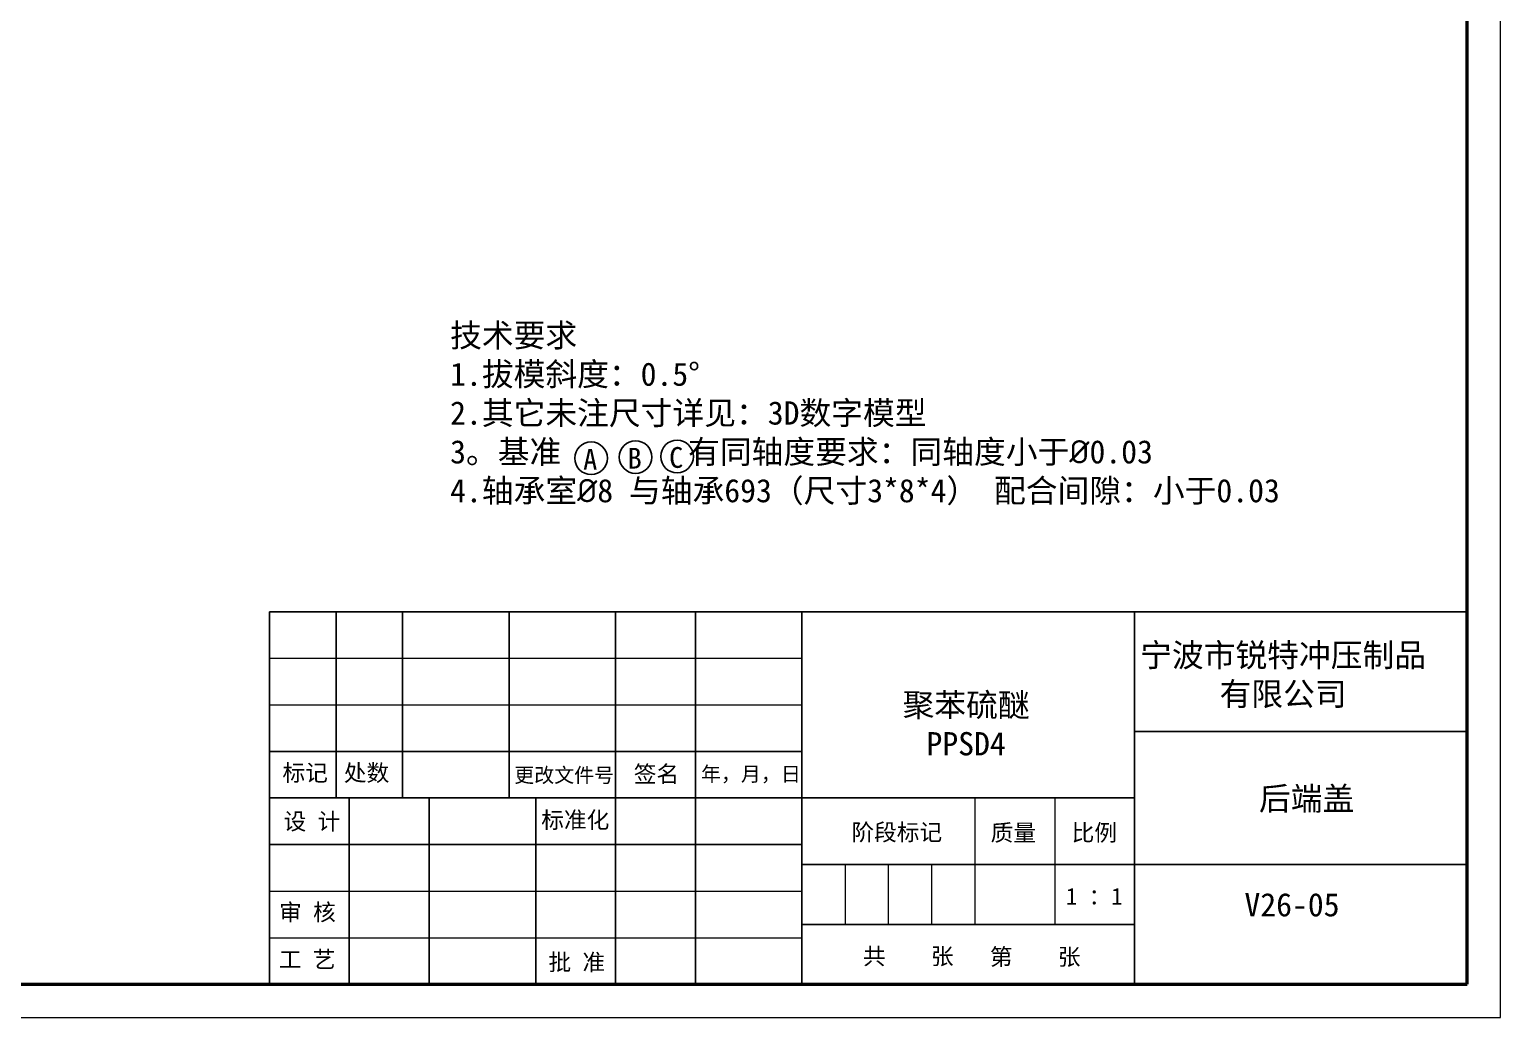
# Model space of a CAD drawing. Header units: millimetres. Extents: x 2517 to 6633, y 792 to 3241.
# Drawn here: x 4018.8 to 4124.9, y 852.9 to 924.1 of the extents above; entities that cross this region are included whole.
import ezdxf

# ---------------------------------------------------------------- set-up
doc = ezdxf.new("R2010")
doc.units = ezdxf.units.MM
for name, color, linetype, lineweight in [('实线', 7, 'Continuous', 25), ('引导线', 6, 'Continuous', 9), ('文本', 3, 'Continuous', 15), ('粗实线', 9, 'Continuous', 50)]:
    doc.layers.add(name, color=color, linetype=linetype, lineweight=lineweight)
doc.styles.get("Standard").update_dxf_attribs({"font": 'simfang.ttf'})

msp = doc.modelspace()

# ---------------------------------------------------------------- linework, layer by layer
at = {"layer": '实线'}
for p, q in [((4036.0856, 882.1377), (4122.4925, 882.1377)), ((4036.0946, 882.1377), (4036.0946, 855.2555)), ((4040.895, 882.1377), (4040.895, 868.6966)), ((4045.6954, 882.1377), (4045.6954, 868.6966)), ((4053.376, 882.1377), (4053.376, 868.6966)), ((4061.0566, 882.1377), (4061.0566, 855.2555)), ((4066.8171, 882.1377), (4066.8171, 855.2555)), ((4074.4977, 882.1377), (4074.4977, 855.2555)), ((4098.4906, 882.1377), (4098.4906, 855.2555)), ((4098.4906, 873.497), (4122.4925, 873.497)), ((4036.0856, 872.0569), (4074.4977, 872.0569)), ((4036.0856, 868.6966), (4074.4977, 868.6966)), ((4041.8551, 868.6966), (4041.8551, 855.2555)), ((4047.6155, 868.6966), (4047.6155, 855.2555)), ((4055.2961, 868.6966), (4055.2961, 855.2555)), ((4074.4977, 868.6966), (4098.4906, 868.6966)), ((4036.0856, 865.3363), (4074.4977, 865.3363)), ((4074.4977, 863.8962), (4122.4925, 863.8962)), ((4074.4977, 859.5759), (4098.4906, 859.5759)), ((4036.0856, 855.2555), (4122.4925, 855.2555))]:
    msp.add_line(p, q, dxfattribs=at)
at = {"layer": '实线', "color": 1, "ltscale": 0.1}
for centre in [(4059.293, 893.2055), (4062.5004, 893.291), (4065.4941, 893.3337)]:
    msp.add_circle(centre, 1.1781, dxfattribs=at)
at = {"layer": '引导线'}
for p, q in [((4124.8927, 852.8553), (4124.8927, 995.4267)), ((4036.0856, 878.7774), (4074.4977, 878.7774)), ((4036.0856, 875.4171), (4074.4977, 875.4171)), ((4036.0856, 861.9761), (4074.4977, 861.9761)), ((4036.0856, 858.6158), (4074.4977, 858.6158)), ((3923.2766, 852.8553), (4124.8927, 852.8553))]:
    msp.add_line(p, q, dxfattribs=at)
at = {"layer": '文本', "ltscale": 0.2}
for p, q in [((4086.9697, 868.6966), (4086.9697, 859.5759)), ((4092.7301, 868.6966), (4092.7301, 859.5759)), ((4077.6089, 863.8962), (4077.6089, 859.5759)), ((4080.7292, 863.8962), (4080.7292, 859.5759)), ((4083.8494, 863.8962), (4083.8494, 859.5759))]:
    msp.add_line(p, q, dxfattribs=at)
at = {"layer": '粗实线'}
for p, q in [((4122.4925, 855.2555), (4122.4925, 993.0265)), ((3935.2775, 855.2555), (4122.4925, 855.2555))]:
    msp.add_line(p, q, dxfattribs=at)

# ---------------------------------------------------------------- texts
at = {"layer": '实线', "color": 1, "char_height": 1.5, "width": 2.977465, "attachment_point": 5}
for s, insert in [('A', (4059.2303, 893.1213)), ('B', (4062.4378, 893.2067)), ('C', (4065.4314, 893.2495))]:
    msp.add_mtext(s, dxfattribs=dict(at, insert=insert))
at = {"layer": '实线', "char_height": 1.68013, "attachment_point": 5}
for s, insert, width in [('宁波市锐特冲压制品\\P有限公司', (4109.2059, 877.5091), 30.32873), ('聚苯硫醚\\PPPSD4 ', (4086.342, 873.9974), 18.899592), ('后端盖', (4110.9024, 868.5614), 22.082966), ('V26-05', (4109.8489, 860.9845), 22.082966)]:
    msp.add_mtext(s, dxfattribs=dict(at, insert=insert, width=width))
at = {"layer": '文本', "insert": (4049.1248, 896.3616), "char_height": 1.680134, "width": 73.539551, "attachment_point": 4}
msp.add_mtext('技术要求\\P1.拔模斜度：0.5°\\P2.其它未注尺寸详见：3D数字模型\\P3。基准        有同轴度要求：同轴度小于{\\fISOCPEUR|b0|i0|c0|p34;%%C}0.03\\P4.轴承室{\\fISOCPEUR|b0|i0|c0|p34;%%C}8 与轴承693（尺寸3*8*4） 配合间隙：小于0.03', dxfattribs=at)
at = {"layer": '文本', "ltscale": 0.2, "attachment_point": 5}
for s, insert, char_height, width in [('标记', (4038.6702, 870.4529), 1.2001, 6.966125), ('处数', (4043.0961, 870.4425), 1.2001, 6.966125), ('签名', (4064.0075, 870.36), 1.2001, 6.966125), ('更改文件号', (4057.3519, 870.2835), 1.05608, 15.451556), ('年，月，日', (4070.8204, 870.3497), 1.05608, 6.966125), ('设 计', (4039.161, 866.9396), 1.2001, 6.966125), ('标准化', (4058.1534, 867.0489), 1.2001, 6.966125), ('阶段标记', (4081.3421, 866.1584), 1.2001, 6.966125), ('质量', (4089.7489, 866.1305), 1.2001, 6.966125), ('比例', (4095.5915, 866.1305), 1.2001, 6.966125), ('1 ：1', (4095.5848, 861.601), 1.2001, 6.966125), ('审 核', (4038.8331, 860.3917), 1.2001, 6.966125), ('工 艺', (4038.814, 857.0085), 1.2001, 6.966125), ('批 准', (4058.2627, 856.7846), 1.2001, 6.966125), ('共    张', (4082.1727, 857.2143), 1.2001, 6.966125), ('第    张', (4091.3253, 857.1711), 1.2001, 6.966125)]:
    msp.add_mtext(s, dxfattribs=dict(at, insert=insert, char_height=char_height, width=width))

doc.saveas('drawing.dxf')
